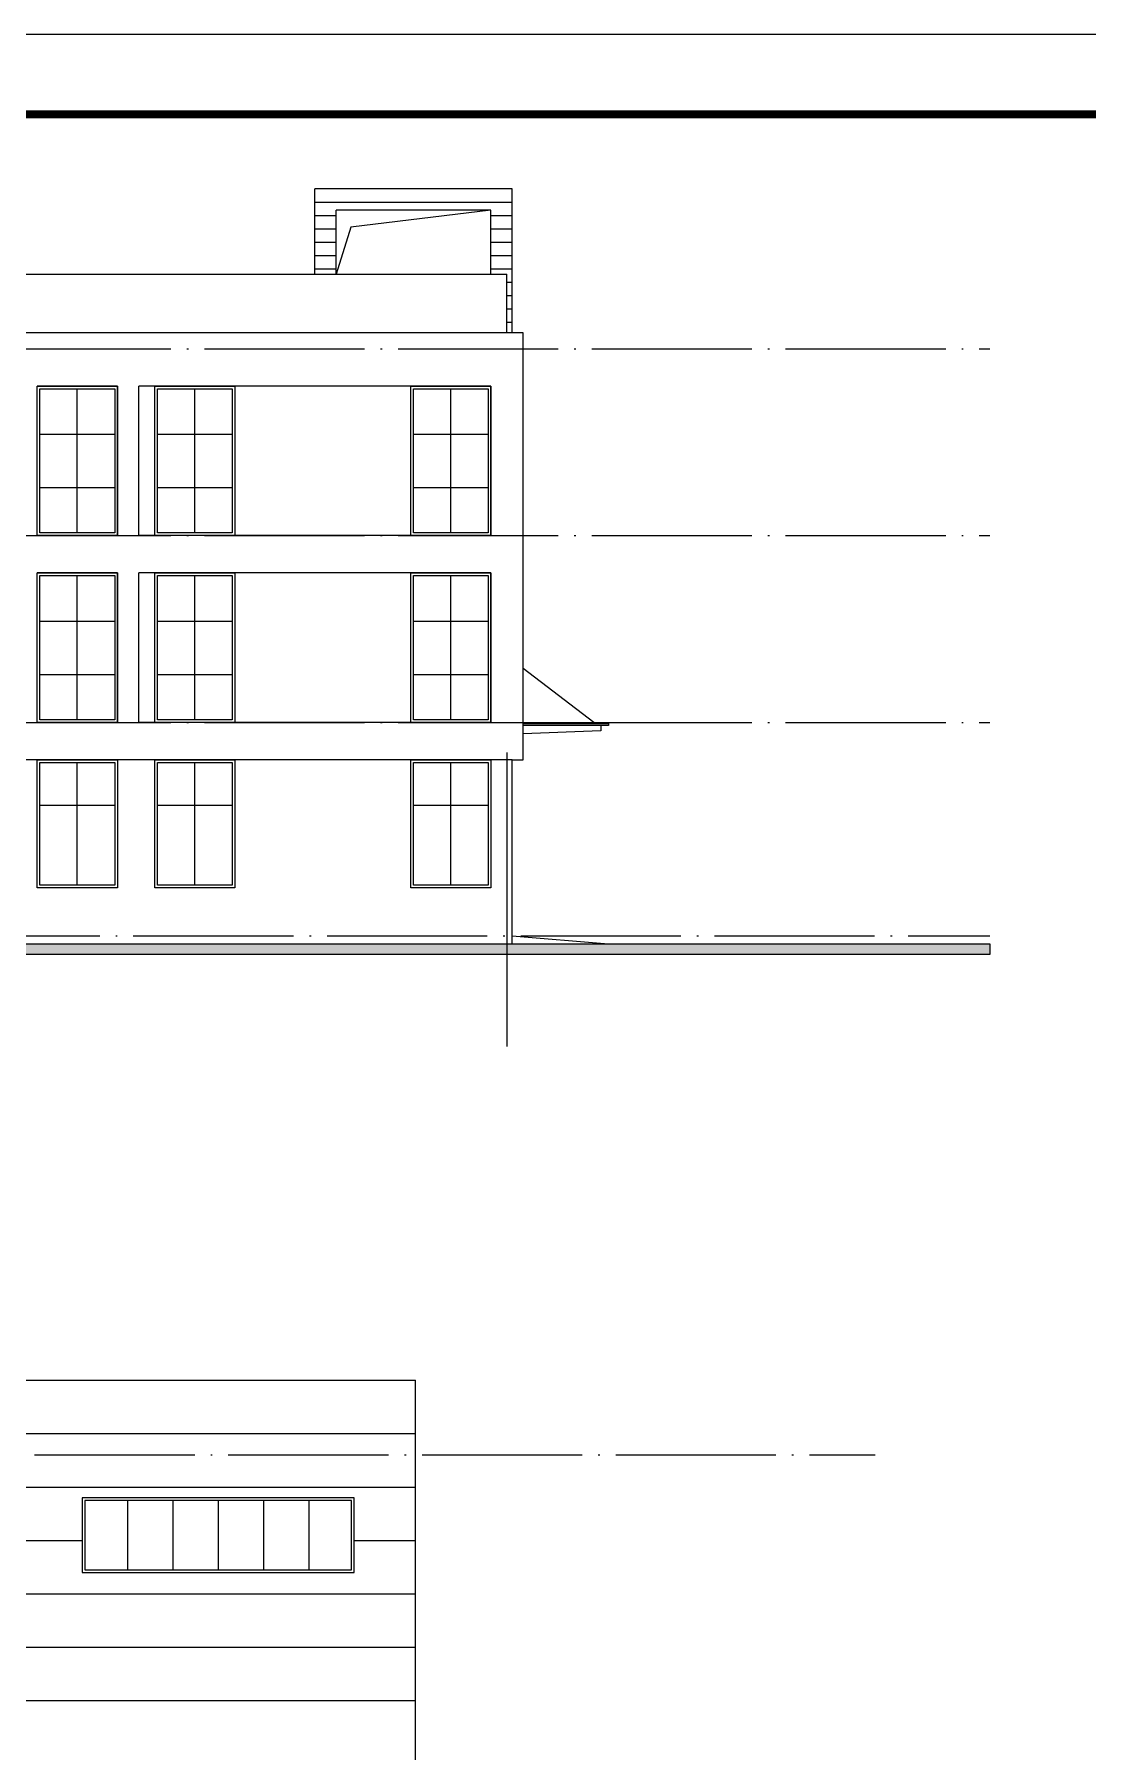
# Model space of a CAD drawing. Extents: x 5412679 to 5683609, y 301830 to 763830.
# Drawn here: x 5484656 to 5504392, y 395651 to 427830 of the extents above; entities that cross this region are included whole.
import ezdxf

# ---------------------------------------------------------------- set-up
doc = ezdxf.new("R2010")
doc.units = 0
doc.header["$LTSCALE"] = 1000
doc.header["$MEASUREMENT"] = 0
doc.linetypes.add('DOTE', pattern=[2.42, 2, -0.2, 0.02, -0.2])
for name, color, linetype in [('AXIS', 3, 'Continuous'), ('DOTE', 252, 'DOTE'), ('PUB_TITLE', 4, 'Continuous'), ('填充', 8, 'Continuous'), ('玻璃', 155, 'Continuous')]:
    doc.layers.add(name, color=color, linetype=linetype)

msp = doc.modelspace()

# ---------------------------------------------------------------- hatches: boundary and pattern name
at = {"linetype": 'ByBlock'}
msp.add_hatch(color=256, dxfattribs=at).paths.add_polyline_path([(5424800, 410787), (5424800, 410587), (5502561, 410587), (5502561, 410787)])

# ---------------------------------------------------------------- linework, layer by layer
for p, q in [((5489912, 423337), (5489912, 424937)), ((5493611, 424937), (5489912, 424937)), ((5493611, 423337), (5493611, 424937)), ((5490312, 423337), (5490312, 424537)), ((5493211, 424537), (5490312, 424537)), ((5493211, 423337), (5493211, 424537)), ((5484212, 423337), (5493512, 423337)), ((5493512, 422237), (5493512, 423337)), ((5493611, 422237), (5493611, 423337)), ((5493812, 422237), (5484212, 422237)), ((5493812, 414237), (5493812, 422237)), ((5484711, 418437), (5484711, 421237)), ((5486211, 421237), (5484711, 421237)), ((5486211, 418437), (5486211, 421237)), ((5486612, 418437), (5486612, 421237)), ((5493211, 421237), (5486612, 421237)), ((5493211, 418437), (5493211, 421237)), ((5486211, 418437), (5484711, 418437)), ((5493211, 418437), (5486612, 418437)), ((5486211, 417737), (5484711, 417737)), ((5484711, 414937), (5484711, 417737)), ((5486211, 414937), (5486211, 417737)), ((5486612, 414937), (5486612, 417737)), ((5493211, 417737), (5486612, 417737)), ((5493211, 414937), (5493211, 417737)), ((5495137, 414937), (5493812, 415945)), ((5486211, 414937), (5484711, 414937)), ((5493211, 414937), (5486612, 414937)), ((5493812, 414937), (5495412, 414937)), ((5495412, 414908), (5493812, 414908)), ((5495412, 414879), (5493812, 414879)), ((5495270, 414879), (5495270, 414780)), ((5495412, 414937), (5495412, 414879)), ((5495270, 414780), (5493812, 414721)), ((5493611, 414237), (5484212, 414237)), ((5493611, 410787), (5493611, 414237)), ((5493611, 414237), (5493812, 414237)), ((5493611, 410937), (5495412, 410787)), ((5441100, 402610), (5491800, 402610)), ((5491800, 391460), (5491800, 402610))]:
    msp.add_line(p, q, dxfattribs=at)
msp.add_lwpolyline([(5493211, 424537), (5490588, 424214), (5490312, 423337)], dxfattribs=at)
for points in [[(5424800, 410787), (5502561, 410787), (5502561, 410587), (5424800, 410587)], [(5490650, 400410), (5485550, 400410), (5485550, 399010), (5490650, 399010)], [(5490600, 400360), (5485600, 400360), (5485600, 399060), (5490600, 399060)]]:
    msp.add_lwpolyline(points, close=True, dxfattribs=at)
at = {"layer": 'AXIS', "linetype": 'ByBlock'}
msp.add_line((5493512, 414373), (5493512, 408864), dxfattribs=at)
at = {"layer": 'DOTE', "ltscale": 1.5}
for p, q in [((5484212, 421937), (5502561, 421937)), ((5484212, 418437), (5502561, 418437)), ((5484212, 414937), (5502561, 414937)), ((5424800, 410937), (5502561, 410937)), ((5441100, 401210), (5500412, 401210))]:
    msp.add_line(p, q, dxfattribs=at)
at = {"layer": 'PUB_TITLE', "linetype": 'ByBlock'}
msp.add_lwpolyline([(5412679, 364830), (5524129, 364830), (5524129, 427830), (5412679, 427830)], close=True, dxfattribs=at)
at = {"layer": 'PUB_TITLE', "linetype": 'ByBlock', "const_width": 150}
msp.add_lwpolyline([(5416429, 366330), (5522629, 366330), (5522629, 426330), (5416429, 426330)], close=True, dxfattribs=at)
at = {"layer": '填充', "linetype": 'ByBlock'}
for p, q in [((5489912, 424687), (5493611, 424687)), ((5489912, 424437), (5490312, 424437)), ((5489912, 424187), (5490312, 424187)), ((5493211, 424437), (5493611, 424437)), ((5493211, 424187), (5493611, 424187)), ((5489912, 423937), (5490312, 423937)), ((5493211, 423937), (5493611, 423937)), ((5489912, 423687), (5490312, 423687)), ((5493211, 423687), (5493611, 423687)), ((5489912, 423437), (5490312, 423437)), ((5493211, 423437), (5493611, 423437)), ((5493512, 423187), (5493611, 423187)), ((5493512, 422937), (5493611, 422937)), ((5493512, 422687), (5493611, 422687)), ((5493512, 422437), (5493611, 422437)), ((5484300, 401610), (5491800, 401610)), ((5484300, 400610), (5491800, 400610)), ((5484300, 399610), (5485550, 399610)), ((5490650, 399610), (5491800, 399610)), ((5484300, 398610), (5491800, 398610)), ((5484300, 397610), (5491800, 397610)), ((5484300, 396610), (5491800, 396610))]:
    msp.add_line(p, q, dxfattribs=at)
at = {"layer": '玻璃', "linetype": 'ByBlock'}
for p, q in [((5485461, 418487), (5485461, 421187)), ((5487662, 418487), (5487662, 421187)), ((5492462, 418487), (5492462, 421187)), ((5484761, 420337), (5486161, 420337)), ((5486962, 420337), (5488362, 420337)), ((5491762, 420337), (5493162, 420337)), ((5484761, 419337), (5486161, 419337)), ((5486962, 419337), (5488362, 419337)), ((5491762, 419337), (5493162, 419337)), ((5485461, 414987), (5485461, 417687)), ((5487662, 414987), (5487662, 417687)), ((5492462, 414987), (5492462, 417687)), ((5484761, 416837), (5486161, 416837)), ((5486962, 416837), (5488362, 416837)), ((5491762, 416837), (5493162, 416837)), ((5484761, 415837), (5486161, 415837)), ((5486962, 415837), (5488362, 415837)), ((5491762, 415837), (5493162, 415837)), ((5485461, 411887), (5485461, 414187)), ((5487662, 411887), (5487662, 414187)), ((5492462, 411887), (5492462, 414187)), ((5484761, 413387), (5486161, 413387)), ((5486962, 413387), (5488362, 413387)), ((5491762, 413387), (5493162, 413387)), ((5486400, 400360), (5486400, 399060)), ((5487250, 400360), (5487250, 399060)), ((5488100, 400360), (5488100, 399060)), ((5488950, 400360), (5488950, 399060)), ((5489800, 400360), (5489800, 399060))]:
    msp.add_line(p, q, dxfattribs=at)
for points in [[(5484711, 421237), (5486211, 421237), (5486211, 418437), (5484711, 418437)], [(5486912, 421237), (5488412, 421237), (5488412, 418437), (5486912, 418437)], [(5491712, 421237), (5493211, 421237), (5493211, 418437), (5491712, 418437)], [(5484761, 421187), (5486161, 421187), (5486161, 418487), (5484761, 418487)], [(5486962, 421187), (5488362, 421187), (5488362, 418487), (5486962, 418487)], [(5491762, 421187), (5493162, 421187), (5493162, 418487), (5491762, 418487)], [(5484711, 417737), (5486211, 417737), (5486211, 414937), (5484711, 414937)], [(5484761, 417687), (5486161, 417687), (5486161, 414987), (5484761, 414987)], [(5486912, 417737), (5488412, 417737), (5488412, 414937), (5486912, 414937)], [(5486962, 417687), (5488362, 417687), (5488362, 414987), (5486962, 414987)], [(5491712, 417737), (5493211, 417737), (5493211, 414937), (5491712, 414937)], [(5491762, 417687), (5493162, 417687), (5493162, 414987), (5491762, 414987)], [(5484711, 414237), (5486211, 414237), (5486211, 411837), (5484711, 411837)], [(5484761, 414187), (5486161, 414187), (5486161, 411887), (5484761, 411887)], [(5486912, 414237), (5488412, 414237), (5488412, 411837), (5486912, 411837)], [(5486962, 414187), (5488362, 414187), (5488362, 411887), (5486962, 411887)], [(5491712, 414237), (5493211, 414237), (5493211, 411837), (5491712, 411837)], [(5491762, 414187), (5493162, 414187), (5493162, 411887), (5491762, 411887)]]:
    msp.add_lwpolyline(points, close=True, dxfattribs=at)

doc.saveas('drawing.dxf')
